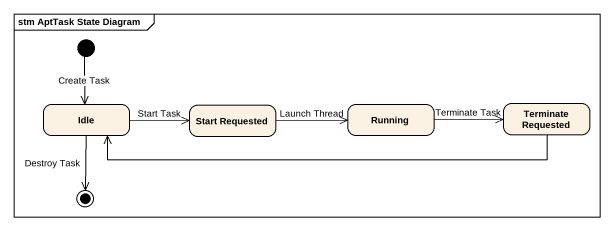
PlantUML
@startuml
mainframe stm AptTask State Diagram
hide empty description
state Idle
state "Start Requested" as Start_Requested
state Running
state "Terminate Requested" as Terminate_Requested
[*] --> Idle : Create Task
Idle -right-> Start_Requested : Start Task
Start_Requested -right-> Running : Launch Thread
Running -right-> Terminate_Requested : Terminate Task
Terminate_Requested -left-> Idle
Idle --> [*] : Destroy Task
@enduml
